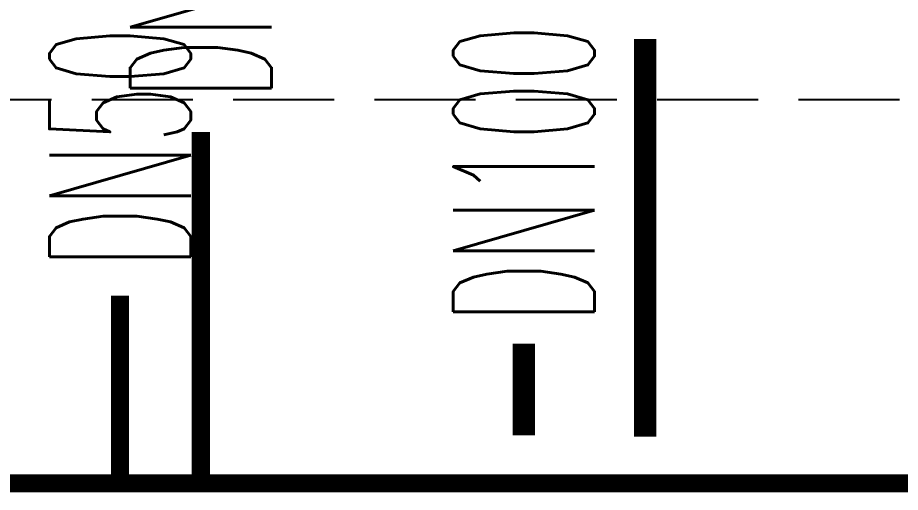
# Model space of a CAD drawing. Extents: x 27938 to 650306, y -92720 to 1524912.
# Drawn here: x 316433 to 318619, y 671185 to 672361 of the extents above; entities that cross this region are included whole.
import ezdxf

# ---------------------------------------------------------------- set-up
doc = ezdxf.new("R2010")
doc.units = 0
doc.header["$LTSCALE"] = 1000
doc.header["$MEASUREMENT"] = 0
doc.linetypes.add('DASH', pattern=[0.35, 0.25, -0.1])
for name, color, linetype in [('PIPE-凝结', 150, 'N'), ('PIPE-污水', 2, 'W'), ('TEXT_凝结', 7, 'Continuous'), ('TEXT_污水', 7, 'Continuous'), ('卫生间', 6, 'Continuous')]:
    doc.layers.add(name, color=color, linetype=linetype)
doc.styles.add('_TWT_PIPEDN', font='SIMPLEX.shx', dxfattribs={"width": 0.6, "oblique": 10, "height": 3, "bigfont": 'HZTXT.shx'})
doc.styles.get("Standard").update_dxf_attribs({"font": 'gbenor.shx', "bigfont": 'gbcbig.shx'})
doc.linetypes.add('N', pattern='A,3,-0.2,["N",Standard,S=0.25,R=0,X=-0.1,Y=-0.115],-0.2', length=3.4)
doc.linetypes.add('W', pattern='A,3,-0.2,["W",Standard,S=0.25,R=0,X=-0.1,Y=-0.115],-0.2', length=3.4)

# ---------------------------------------------------------------- blocks, each defined once
blk = doc.blocks.new('HFGHFHF')
at = {"layer": '卫生间', "color": 159, "linetype": 'DASH', "true_color": 0x22346e}
blk.add_lwpolyline([(282616.8, 689157.2), (280916.6, 689157.2), (280916.6, 684657.2), (280916.6, 684657.2), (280916.6, 684357.2), (272916.6, 684357.2), (272916.6, 683357.2), (271116.6, 683357.2), (271116.6, 673357.2), (273766.6, 673357.2), (273766.6, 672157.2), (297866.6, 672157.2), (297866.6, 673357.2), (299516.6, 673357.2)], dxfattribs=at)

msp = doc.modelspace()

# ---------------------------------------------------------------- linework, layer by layer
at = {"layer": 'PIPE-凝结', "const_width": 45}
for points in [[(316886.6, 672077.5), (316886.6, 671207.2)], [(316686.6, 671671.9), (316686.6, 671207.2)], [(299816.6, 671207.2), (323986.6, 671207.2)]]:
    msp.add_lwpolyline(points, dxfattribs=at)
at = {"layer": 'PIPE-污水', "const_width": 55}
for points in [[(317986.6, 672307.4), (317986.6, 671322.8)], [(317686.6, 671552.8), (317686.6, 671326.3)]]:
    msp.add_lwpolyline(points, dxfattribs=at)

# ---------------------------------------------------------------- block references
at = {"color": 8, "xscale": -1}
msp.add_blockref('HFGHFHF', (599033.2, 0), dxfattribs=at)

# ---------------------------------------------------------------- texts
at = {"layer": 'TEXT_凝结', "style": '_TWT_PIPEDN', "width": 0.48}
for p in [(317061.6, 672157.2), (316861.6, 671739.3)]:
    msp.add_text('DN50', height=350, rotation=90, dxfattribs=at).set_placement(p)
at = {"layer": 'TEXT_污水', "style": '_TWT_PIPEDN', "width": 0.48}
msp.add_text('DN100', height=350, rotation=90, dxfattribs=at).set_placement((317861.6, 671602.8))

doc.saveas('drawing.dxf')
